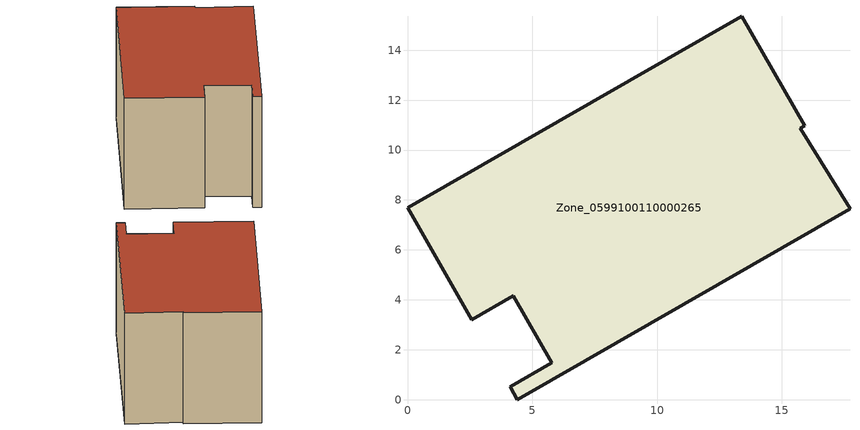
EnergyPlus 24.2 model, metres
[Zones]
Zone_0599100110000265
 floor ground (C_G): 4.23,4.15 2.58,3.2 0,7.7 13.4,15.36 15.92,10.97 15.74,10.87 17.73,7.65 4.41,0 4.11,0.52 5.78,1.48 z0
 wall outside (C_F): 15.92,10.97 13.4,15.36 0,7.7 2.58,3.2 4.23,4.15 5.78,1.48 4.11,0.52 4.41,0 17.73,7.65 15.74,10.87 15.92,10.97 z0:7.71
 roof outside (C_R): 15.74,10.87 15.92,10.97 13.4,15.36 0,7.7 2.58,3.2 4.23,4.15 5.78,1.48 4.11,0.52 4.41,0 17.73,7.65 z7.71
[BUILDING]
Pand.0599100110000265: North Axis=0; Terrain=City; Loads Convergence Tolerance Value=0.04; Temperature Convergence Tolerance Value=0.4; Solar Distribution=FullExterior; Maximum Number of Warmup Days=25; Minimum Number of Warmup Days=1
[Site:Location]
Rotterdam.The.Hague.AP_ZH_NLD Design_Conditions: Latitude=51.96; Longitude=4.45; Time Zone=1; Elevation=-4.5
[SITE:GROUNDTEMPERATURE:BUILDINGSURFACE]
18, 18, 18, 18, 18, 18, 18, 18, 18, 18, 18, 18
[MATERIAL] Thermal Absorptance=0.9; Solar Absorptance=0.7; Visible Absorptance=0.7
Name | Roughness | Thickness | Conductivity | Density | Specific Heat
G.TC.2015-2018 | MediumSmooth | 0.15 | 0.0428571 | 540 | 1210
F.TC.2015-2018 | Rough | 0.3 | 0.0666667 | 1920 | 840
R.TC.2015-2018 | MediumRough | 0.2 | 0.0333333 | 1500 | 1000
[CONSTRUCTION]
C_G: G.TC.2015-2018
C_F: F.TC.2015-2018
C_R: R.TC.2015-2018
[ZONE]
Zone_0599100110000265: Type=1; Multiplier=1; Ceiling Height=Autocalculate; Volume=Autocalculate; Floor Area=autocalculate; Part of Total Floor Area=Yes
[ZONEINFILTRATION:DESIGNFLOWRATE]
Infil_Zone_0599100110000265: Zone or ZoneList or Space or SpaceList=Zone_0599100110000265; Schedule=AlwaysOn; Design Flow Rate Calculation Method=Flow/Area; Flow Rate per Floor Area=0.0015; Constant Term Coefficient=1; Temperature Term Coefficient=0; Velocity Term Coefficient=0; Velocity Squared Term Coefficient=0
[HVACTEMPLATE:ZONE:IDEALLOADSAIRSYSTEM]
Zone_0599100110000265: Maximum Heating Supply Air Temperature=50; Minimum Cooling Supply Air Temperature=13; Maximum Heating Supply Air Humidity Ratio=0.0156; Minimum Cooling Supply Air Humidity Ratio=0.0077; Heating Limit=NoLimit; Cooling Limit=NoLimit; Dehumidification Control Type=ConstantSensibleHeatRatio; Cooling Sensible Heat Ratio=0.7; Dehumidification Setpoint=60; Humidification Control Type=None; Humidification Setpoint=30; Outdoor Air Method=None; Outdoor Air Flow Rate per Person=0.00944; Outdoor Air Flow Rate per Zone Floor Area=0; Outdoor Air Flow Rate per Zone=0; Demand Controlled Ventilation Type=None; Outdoor Air Economizer Type=NoEconomizer; Heat Recovery Type=None; Sensible Heat Recovery Effectiveness=0.7; Latent Heat Recovery Effectiveness=0.65
[ZONECONTROL:THERMOSTAT]
ThermostatControl_Zone_0599100110000265: Zone or ZoneList=Zone_0599100110000265; Control Type Schedule=DualSetpointControlType; Control 1=Thermostat_Zone_0599100110000265; Temperature Difference Between Cutout And Setpoint=0
[THERMOSTATSETPOINT:DUALSETPOINT]
Thermostat_Zone_0599100110000265: Heating Setpoint Temperature Schedule=HeatingSetpoint_Zone_0599100110000265; Cooling Setpoint Temperature Schedule=CoolingSetpoint_Zone_0599100110000265
[SCHEDULE:COMPACT]
HeatingSetpoint_Zone_0599100110000265: Through: 12/31, For: AllDays, Until: 24:00, 21
CoolingSetpoint_Zone_0599100110000265: Through: 12/31, For: AllDays, Until: 24:00, 24
DualSetpointControlType: Through: 12/31, For: AllDays, Until: 24:00, 4
AlwaysOn: Through: 12/31, For: AllDays, Until: 24:00, 1
